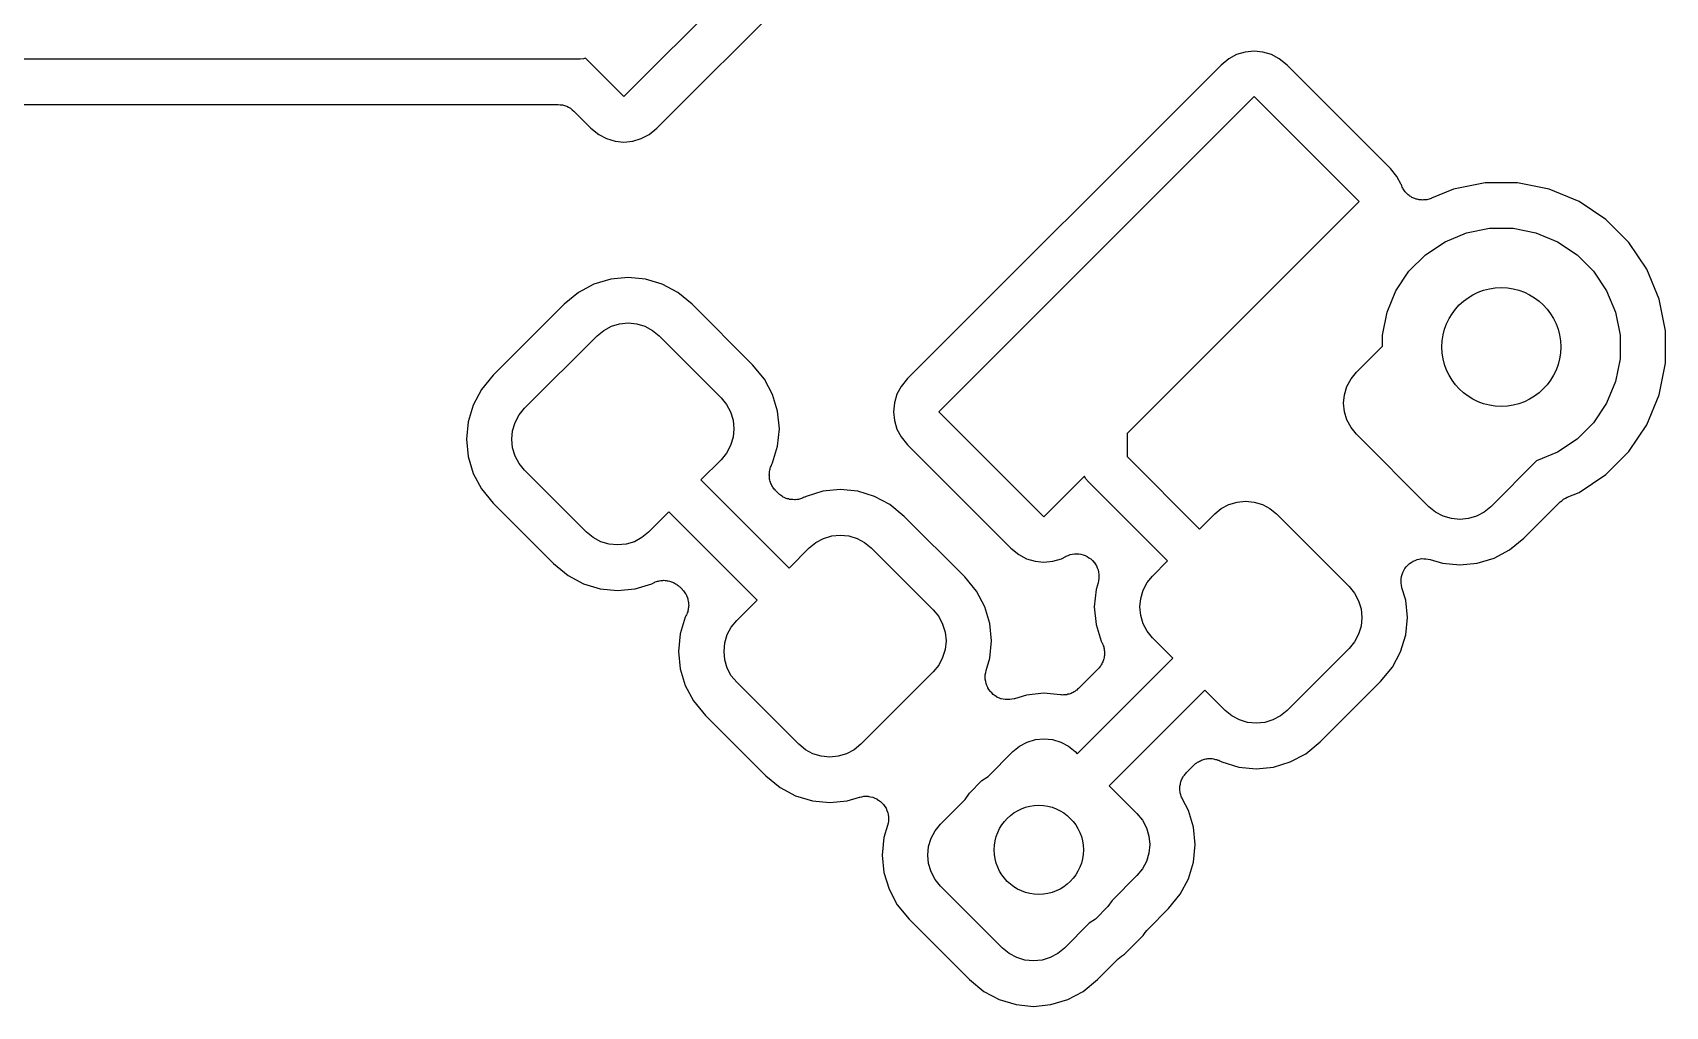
# Model space of a CAD drawing. Extents: x 0.48 to 2.43, y -7.79 to -4.85.
# Drawn here: x 1.955 to 2.1713, y -5.424 to -5.295 of the extents above; entities that cross this region are included whole.
import ezdxf

# ---------------------------------------------------------------- set-up
doc = ezdxf.new("R2010")
doc.units = 0
doc.header["$MEASUREMENT"] = 0
doc.layers.add('BLACK', color=7, linetype='CONTINUOUS')

msp = doc.modelspace()

# ---------------------------------------------------------------- linework, layer by layer
at = {"layer": 'BLACK', "linetype": 'CONTINUOUS'}
for p, q in [((2.05746, -5.27929), (2.03332, -5.30343)), ((2.0377, -5.3076), (2.06014, -5.28516)), ((2.02722, -5.29846), (1.7609, -5.29846)), ((2.02737, -5.29848), (2.02722, -5.29846)), ((2.02752, -5.29846), (2.02737, -5.29848)), ((2.02796, -5.29842), (2.02752, -5.29846)), ((2.02752, -5.29846), (2.02752, -5.29846)), ((2.02823, -5.29834), (2.02796, -5.29842)), ((2.03332, -5.30343), (2.02823, -5.29834)), ((2.11246, -5.29926), (2.07091, -5.34081)), ((2.11349, -5.29842), (2.11246, -5.29926)), ((2.11453, -5.29786), (2.11349, -5.29842)), ((2.11566, -5.29752), (2.11453, -5.29786)), ((2.11684, -5.2974), (2.11566, -5.29752)), ((2.11802, -5.29752), (2.11684, -5.2974)), ((2.11915, -5.29786), (2.11802, -5.29752)), ((2.12019, -5.29842), (2.11915, -5.29786)), ((2.12122, -5.29926), (2.12019, -5.29842)), ((2.13493, -5.31297), (2.12122, -5.29926)), ((2.07508, -5.34519), (2.11684, -5.30343)), ((2.11684, -5.30343), (2.13076, -5.31735)), ((1.76462, -5.30446), (2.02457, -5.30446)), ((2.02457, -5.30446), (2.02458, -5.30447)), ((2.02458, -5.30447), (2.02458, -5.30446)), ((2.02458, -5.30446), (2.02458, -5.30447)), ((2.02458, -5.30447), (2.02461, -5.30447)), ((2.02461, -5.30447), (2.02489, -5.3045)), ((2.02489, -5.3045), (2.02516, -5.30452)), ((2.02516, -5.30452), (2.02518, -5.30453)), ((2.02518, -5.30453), (2.02519, -5.30453)), ((2.02519, -5.30453), (2.02546, -5.30461)), ((2.02546, -5.30461), (2.02572, -5.3047)), ((2.02572, -5.3047), (2.02574, -5.3047)), ((2.02574, -5.3047), (2.02575, -5.30471)), ((2.02575, -5.30471), (2.02599, -5.30484)), ((2.02599, -5.30484), (2.02624, -5.30497)), ((2.02624, -5.30497), (2.02625, -5.30498)), ((2.02625, -5.30498), (2.02627, -5.30499)), ((2.02627, -5.30499), (2.02648, -5.30517)), ((2.02648, -5.30517), (2.02669, -5.30534)), ((2.02669, -5.30534), (2.02895, -5.3076)), ((2.02895, -5.3076), (2.02998, -5.30844)), ((2.03667, -5.30844), (2.0377, -5.3076)), ((2.02998, -5.30844), (2.03102, -5.309)), ((2.03102, -5.309), (2.03215, -5.30934)), ((2.03215, -5.30934), (2.03332, -5.30946)), ((2.03332, -5.30946), (2.0345, -5.30934)), ((2.0345, -5.30934), (2.03563, -5.309)), ((2.03563, -5.309), (2.03667, -5.30844)), ((2.13577, -5.314), (2.13493, -5.31297)), ((2.13635, -5.31507), (2.13577, -5.314)), ((2.13637, -5.31514), (2.13635, -5.31507)), ((2.13641, -5.31527), (2.13637, -5.31514)), ((2.13649, -5.31541), (2.13641, -5.31527)), ((2.13655, -5.31555), (2.13649, -5.31541)), ((2.13662, -5.31567), (2.13655, -5.31555)), ((2.13669, -5.31579), (2.13662, -5.31567)), ((2.13678, -5.31591), (2.13669, -5.31579)), ((2.13687, -5.31604), (2.13678, -5.31591)), ((2.13697, -5.31614), (2.13687, -5.31604)), ((2.13705, -5.31624), (2.13697, -5.31614)), ((2.13717, -5.31634), (2.13705, -5.31624)), ((2.13728, -5.31645), (2.13717, -5.31634)), ((2.1374, -5.31653), (2.13728, -5.31645)), ((2.1375, -5.31662), (2.1374, -5.31653)), ((2.13764, -5.31669), (2.1375, -5.31662)), ((2.14326, -5.3157), (2.14034, -5.31691)), ((2.14746, -5.31487), (2.14326, -5.3157)), ((2.15175, -5.31487), (2.14746, -5.31487)), ((2.15595, -5.3157), (2.15175, -5.31487)), ((2.15991, -5.31734), (2.15595, -5.3157)), ((2.13076, -5.31735), (2.10001, -5.3481)), ((2.13777, -5.31678), (2.13764, -5.31669)), ((2.1379, -5.31683), (2.13777, -5.31678)), ((2.13802, -5.3169), (2.1379, -5.31683)), ((2.13816, -5.31695), (2.13802, -5.3169)), ((2.13831, -5.31701), (2.13816, -5.31695)), ((2.13844, -5.31703), (2.13831, -5.31701)), ((2.13857, -5.31708), (2.13844, -5.31703)), ((2.13873, -5.31709), (2.13857, -5.31708)), ((2.13888, -5.31712), (2.13873, -5.31709)), ((2.13902, -5.31713), (2.13888, -5.31712)), ((2.13916, -5.31714), (2.13902, -5.31713)), ((2.13931, -5.31713), (2.13916, -5.31714)), ((2.13947, -5.31713), (2.13931, -5.31713)), ((2.1396, -5.3171), (2.13947, -5.31713)), ((2.13974, -5.31709), (2.1396, -5.3171)), ((2.13989, -5.31705), (2.13974, -5.31709)), ((2.14004, -5.31702), (2.13989, -5.31705)), ((2.14017, -5.31697), (2.14004, -5.31702)), ((2.1403, -5.31693), (2.14017, -5.31697)), ((2.14034, -5.31691), (2.1403, -5.31693)), ((2.16347, -5.31972), (2.15991, -5.31734)), ((2.14501, -5.32147), (2.14806, -5.32087)), ((2.14806, -5.32087), (2.15116, -5.32087)), ((2.15116, -5.32087), (2.1542, -5.32147)), ((2.1665, -5.32275), (2.16347, -5.31972)), ((2.13957, -5.32438), (2.14215, -5.32266)), ((2.14215, -5.32266), (2.14501, -5.32147)), ((2.1542, -5.32147), (2.15707, -5.32266)), ((2.15707, -5.32266), (2.15965, -5.32438)), ((2.16888, -5.32631), (2.1665, -5.32275)), ((2.13737, -5.32658), (2.13957, -5.32438)), ((2.15965, -5.32438), (2.16184, -5.32658)), ((2.03388, -5.3274), (2.03157, -5.32763)), ((2.03619, -5.32763), (2.03388, -5.3274)), ((2.13565, -5.32915), (2.13737, -5.32658)), ((2.16184, -5.32658), (2.16356, -5.32915)), ((2.17052, -5.33027), (2.16888, -5.32631)), ((2.02731, -5.3294), (2.0254, -5.33096)), ((2.02935, -5.3283), (2.02731, -5.3294)), ((2.03157, -5.32763), (2.02935, -5.3283)), ((2.03841, -5.3283), (2.03619, -5.32763)), ((2.04046, -5.3294), (2.03841, -5.3283)), ((2.04237, -5.33096), (2.04046, -5.3294)), ((2.13446, -5.33202), (2.13565, -5.32915)), ((2.16356, -5.32915), (2.16475, -5.33202)), ((2.0254, -5.33096), (2.016, -5.34036)), ((2.05037, -5.33897), (2.04237, -5.33096)), ((2.17135, -5.33447), (2.17052, -5.33027)), ((2.03066, -5.33441), (2.03166, -5.33387)), ((2.03166, -5.33387), (2.03275, -5.33354)), ((2.03275, -5.33354), (2.03388, -5.33343)), ((2.03388, -5.33343), (2.03502, -5.33354)), ((2.03502, -5.33354), (2.03611, -5.33387)), ((2.03611, -5.33387), (2.03711, -5.33441)), ((2.13386, -5.33506), (2.13446, -5.33202)), ((2.16475, -5.33202), (2.16535, -5.33506)), ((2.02017, -5.34474), (2.02978, -5.33513)), ((2.02978, -5.33513), (2.03066, -5.33441)), ((2.03711, -5.33441), (2.03799, -5.33513)), ((2.03799, -5.33513), (2.0462, -5.34335)), ((2.13386, -5.33651), (2.13386, -5.33506)), ((2.16535, -5.33506), (2.16535, -5.33817)), ((2.17135, -5.33876), (2.17135, -5.33447)), ((2.13041, -5.33996), (2.13386, -5.33651)), ((2.16535, -5.33817), (2.16475, -5.34121)), ((2.016, -5.34036), (2.01444, -5.34227)), ((2.05194, -5.34088), (2.05037, -5.33897)), ((2.12969, -5.34084), (2.13041, -5.33996)), ((2.17052, -5.34296), (2.17135, -5.33876)), ((2.01444, -5.34227), (2.01334, -5.34431)), ((2.05303, -5.34292), (2.05194, -5.34088)), ((2.07007, -5.34184), (2.06951, -5.34288)), ((2.07091, -5.34081), (2.07007, -5.34184)), ((2.12882, -5.34294), (2.12915, -5.34185)), ((2.12915, -5.34185), (2.12969, -5.34084)), ((2.16475, -5.34121), (2.16356, -5.34407)), ((2.01334, -5.34431), (2.01267, -5.34653)), ((2.01945, -5.34562), (2.02017, -5.34474)), ((2.0462, -5.34335), (2.04692, -5.34423)), ((2.04692, -5.34423), (2.04746, -5.34523)), ((2.0537, -5.34514), (2.05303, -5.34292)), ((2.06917, -5.34401), (2.06905, -5.34519)), ((2.06951, -5.34288), (2.06917, -5.34401)), ((2.12871, -5.34407), (2.12882, -5.34294)), ((2.12882, -5.3452), (2.12871, -5.34407)), ((2.16356, -5.34407), (2.16184, -5.34665)), ((2.16888, -5.34692), (2.17052, -5.34296)), ((2.01267, -5.34653), (2.01244, -5.34884)), ((2.01858, -5.34771), (2.01891, -5.34662)), ((2.01891, -5.34662), (2.01945, -5.34562)), ((2.04746, -5.34523), (2.04779, -5.34632)), ((2.04779, -5.34632), (2.0479, -5.34745)), ((2.05393, -5.34745), (2.0537, -5.34514)), ((2.06905, -5.34519), (2.06917, -5.34636)), ((2.06917, -5.34636), (2.06951, -5.34749)), ((2.089, -5.35911), (2.07508, -5.34519)), ((2.12915, -5.34629), (2.12882, -5.3452)), ((2.12969, -5.3473), (2.12915, -5.34629)), ((2.16184, -5.34665), (2.15965, -5.34885)), ((2.1665, -5.35048), (2.16888, -5.34692)), ((2.01244, -5.34884), (2.01267, -5.35115)), ((2.01847, -5.34884), (2.01858, -5.34771)), ((2.01858, -5.34998), (2.01847, -5.34884)), ((2.04779, -5.34858), (2.04746, -5.34967)), ((2.0479, -5.34745), (2.04779, -5.34858)), ((2.0537, -5.34976), (2.05393, -5.34745)), ((2.06951, -5.34749), (2.07007, -5.34854)), ((2.07007, -5.34854), (2.07091, -5.34957)), ((2.10001, -5.3481), (2.10001, -5.35112)), ((2.13041, -5.34818), (2.12969, -5.3473)), ((2.14001, -5.35778), (2.13041, -5.34818)), ((2.15965, -5.34885), (2.15707, -5.35057)), ((2.01267, -5.35115), (2.01334, -5.35337)), ((2.01891, -5.35107), (2.01858, -5.34998)), ((2.01945, -5.35207), (2.01891, -5.35107)), ((2.04692, -5.35068), (2.0462, -5.35156)), ((2.04746, -5.34967), (2.04692, -5.35068)), ((2.05303, -5.35198), (2.0537, -5.34976)), ((2.07091, -5.34957), (2.08462, -5.36328)), ((2.10001, -5.35112), (2.10963, -5.36074)), ((2.15707, -5.35057), (2.15428, -5.35172)), ((2.16347, -5.35351), (2.1665, -5.35048)), ((2.01334, -5.35337), (2.01444, -5.35542)), ((2.02017, -5.35295), (2.01945, -5.35207)), ((2.02838, -5.36116), (2.02017, -5.35295)), ((2.0462, -5.35156), (2.04352, -5.35424)), ((2.05258, -5.35354), (2.0526, -5.35341)), ((2.0526, -5.35327), (2.05263, -5.35312)), ((2.0526, -5.35341), (2.0526, -5.35327)), ((2.05263, -5.35312), (2.05265, -5.35296)), ((2.05265, -5.35296), (2.05269, -5.35283)), ((2.05269, -5.35283), (2.05271, -5.3527)), ((2.05271, -5.3527), (2.05277, -5.35255)), ((2.05277, -5.35255), (2.05282, -5.3524)), ((2.05282, -5.3524), (2.05288, -5.35228)), ((2.05288, -5.35228), (2.05294, -5.35216)), ((2.05294, -5.35216), (2.05303, -5.35198)), ((2.15428, -5.35172), (2.14823, -5.35778)), ((2.01444, -5.35542), (2.016, -5.35733)), ((2.04352, -5.35424), (2.05521, -5.36593)), ((2.0526, -5.3537), (2.05258, -5.35354)), ((2.0526, -5.35386), (2.0526, -5.3537)), ((2.05262, -5.35399), (2.0526, -5.35386)), ((2.05263, -5.35412), (2.05262, -5.35399)), ((2.05268, -5.35428), (2.05263, -5.35412)), ((2.05271, -5.35443), (2.05268, -5.35428)), ((2.05276, -5.35456), (2.05271, -5.35443)), ((2.0528, -5.35469), (2.05276, -5.35456)), ((2.05287, -5.35483), (2.0528, -5.35469)), ((2.05293, -5.35497), (2.05287, -5.35483)), ((2.053, -5.35509), (2.05293, -5.35497)), ((2.05307, -5.35521), (2.053, -5.35509)), ((2.05316, -5.35533), (2.05307, -5.35521)), ((2.05325, -5.35546), (2.05316, -5.35533)), ((2.05335, -5.35556), (2.05325, -5.35546)), ((2.05343, -5.35566), (2.05335, -5.35556)), ((2.062, -5.35552), (2.05969, -5.35574)), ((2.06431, -5.35574), (2.062, -5.35552)), ((2.09435, -5.35375), (2.089, -5.35911)), ((2.09451, -5.35404), (2.09435, -5.35375)), ((2.09488, -5.35449), (2.09451, -5.35404)), ((2.095, -5.35459), (2.09488, -5.35449)), ((2.10539, -5.36498), (2.095, -5.35459)), ((2.15991, -5.35589), (2.16347, -5.35351)), ((2.016, -5.35733), (2.02401, -5.36533)), ((2.05346, -5.35569), (2.05343, -5.35566)), ((2.05376, -5.35599), (2.05346, -5.35569)), ((2.05386, -5.35607), (2.05376, -5.35599)), ((2.05395, -5.35617), (2.05386, -5.35607)), ((2.05408, -5.35626), (2.05395, -5.35617)), ((2.05421, -5.35636), (2.05408, -5.35626)), ((2.05433, -5.35642), (2.05421, -5.35636)), ((2.05444, -5.3565), (2.05433, -5.35642)), ((2.05458, -5.35656), (2.05444, -5.3565)), ((2.05472, -5.35664), (2.05458, -5.35656)), ((2.05485, -5.35668), (2.05472, -5.35664)), ((2.05498, -5.35673), (2.05485, -5.35668)), ((2.05513, -5.35676), (2.05498, -5.35673)), ((2.05528, -5.35681), (2.05513, -5.35676)), ((2.05542, -5.35682), (2.05528, -5.35681)), ((2.05555, -5.35685), (2.05542, -5.35682)), ((2.05571, -5.35685), (2.05555, -5.35685)), ((2.05587, -5.35687), (2.05571, -5.35685)), ((2.056, -5.35685), (2.05587, -5.35687)), ((2.05613, -5.35686), (2.056, -5.35685)), ((2.05629, -5.35683), (2.05613, -5.35686)), ((2.05645, -5.35681), (2.05629, -5.35683)), ((2.05658, -5.35677), (2.05645, -5.35681)), ((2.05671, -5.35675), (2.05658, -5.35677)), ((2.05686, -5.35669), (2.05671, -5.35675)), ((2.05701, -5.35664), (2.05686, -5.35669)), ((2.05713, -5.35658), (2.05701, -5.35664)), ((2.05725, -5.35653), (2.05713, -5.35658)), ((2.05729, -5.35651), (2.05725, -5.35653)), ((2.05747, -5.35642), (2.05729, -5.35651)), ((2.05969, -5.35574), (2.05747, -5.35642)), ((2.06653, -5.35642), (2.06431, -5.35574)), ((2.06857, -5.35751), (2.06653, -5.35642)), ((2.07048, -5.35908), (2.06857, -5.35751)), ((2.1125, -5.35803), (2.1135, -5.3575)), ((2.1135, -5.3575), (2.11459, -5.35717)), ((2.11459, -5.35717), (2.11572, -5.35705)), ((2.11572, -5.35705), (2.11686, -5.35717)), ((2.11686, -5.35717), (2.11795, -5.3575)), ((2.11795, -5.3575), (2.11895, -5.35803)), ((2.1526, -5.36195), (2.15737, -5.35719)), ((2.15737, -5.35719), (2.1574, -5.35716)), ((2.1574, -5.35716), (2.15761, -5.35699)), ((2.15761, -5.35699), (2.15782, -5.35681)), ((2.15782, -5.35681), (2.15784, -5.3568)), ((2.15784, -5.3568), (2.15785, -5.35679)), ((2.15785, -5.35679), (2.1581, -5.35667)), ((2.1581, -5.35667), (2.15834, -5.35654)), ((2.15834, -5.35654), (2.15991, -5.35589)), ((2.03928, -5.35848), (2.0366, -5.36116)), ((2.05097, -5.37017), (2.03928, -5.35848)), ((2.07849, -5.36708), (2.07048, -5.35908)), ((2.10963, -5.36074), (2.11162, -5.35875)), ((2.11162, -5.35875), (2.1125, -5.35803)), ((2.11895, -5.35803), (2.11983, -5.35875)), ((2.11983, -5.35875), (2.12943, -5.36836)), ((2.14089, -5.3585), (2.14001, -5.35778)), ((2.1419, -5.35904), (2.14089, -5.3585)), ((2.14299, -5.35937), (2.1419, -5.35904)), ((2.14412, -5.35948), (2.14299, -5.35937)), ((2.14525, -5.35937), (2.14412, -5.35948)), ((2.14634, -5.35904), (2.14525, -5.35937)), ((2.14735, -5.3585), (2.14634, -5.35904)), ((2.14823, -5.35778), (2.14735, -5.3585)), ((2.02926, -5.36188), (2.02838, -5.36116)), ((2.03027, -5.36242), (2.02926, -5.36188)), ((2.03572, -5.36188), (2.03471, -5.36242)), ((2.0366, -5.36116), (2.03572, -5.36188)), ((2.05877, -5.36253), (2.05978, -5.36199)), ((2.05978, -5.36199), (2.06086, -5.36166)), ((2.06086, -5.36166), (2.062, -5.36155)), ((2.062, -5.36155), (2.06313, -5.36166)), ((2.06313, -5.36166), (2.06422, -5.36199)), ((2.06422, -5.36199), (2.06522, -5.36253)), ((2.15069, -5.36352), (2.1526, -5.36195)), ((2.03136, -5.36275), (2.03027, -5.36242)), ((2.03249, -5.36286), (2.03136, -5.36275)), ((2.03362, -5.36275), (2.03249, -5.36286)), ((2.03471, -5.36242), (2.03362, -5.36275)), ((2.05521, -5.36593), (2.05789, -5.36325)), ((2.05789, -5.36325), (2.05877, -5.36253)), ((2.06522, -5.36253), (2.0661, -5.36325)), ((2.0661, -5.36325), (2.07432, -5.37146)), ((2.08462, -5.36328), (2.08565, -5.36412)), ((2.08565, -5.36412), (2.0867, -5.36468)), ((2.09192, -5.36435), (2.09219, -5.36424)), ((2.09219, -5.36424), (2.09245, -5.36414)), ((2.09245, -5.36414), (2.09246, -5.36414)), ((2.09246, -5.36413), (2.09275, -5.36408)), ((2.09246, -5.36414), (2.09246, -5.36413)), ((2.09275, -5.36408), (2.09303, -5.36403)), ((2.09303, -5.36403), (2.09303, -5.36403)), ((2.09303, -5.36403), (2.09304, -5.36403)), ((2.09304, -5.36403), (2.09332, -5.36403)), ((2.09332, -5.36403), (2.09362, -5.36403)), ((2.09362, -5.36403), (2.09362, -5.36403)), ((2.09362, -5.36403), (2.09363, -5.36403)), ((2.09363, -5.36403), (2.0939, -5.36409)), ((2.0939, -5.36409), (2.09419, -5.36415)), ((2.09419, -5.36415), (2.09419, -5.36415)), ((2.09419, -5.36415), (2.0942, -5.36415)), ((2.0942, -5.36415), (2.09445, -5.36426)), ((2.14865, -5.36461), (2.15069, -5.36352)), ((2.02401, -5.36533), (2.02592, -5.3669)), ((2.0867, -5.36468), (2.08783, -5.36502)), ((2.08783, -5.36502), (2.089, -5.36514)), ((2.089, -5.36514), (2.09018, -5.36502)), ((2.09018, -5.36502), (2.09131, -5.36468)), ((2.09131, -5.36468), (2.09188, -5.36437)), ((2.09188, -5.36437), (2.09191, -5.36436)), ((2.09191, -5.36436), (2.09192, -5.36435)), ((2.09191, -5.36436), (2.09191, -5.36436)), ((2.09191, -5.36436), (2.09191, -5.36436)), ((2.09445, -5.36426), (2.09473, -5.36438)), ((2.09473, -5.36438), (2.09473, -5.36438)), ((2.09473, -5.36438), (2.09474, -5.36438)), ((2.09474, -5.36438), (2.09496, -5.36454)), ((2.09496, -5.36454), (2.09521, -5.36471)), ((2.09521, -5.36471), (2.09522, -5.36471)), ((2.09522, -5.36471), (2.09522, -5.36471)), ((2.09522, -5.36471), (2.09542, -5.36491)), ((2.09542, -5.36491), (2.09562, -5.36512)), ((2.09562, -5.36512), (2.09563, -5.36513)), ((2.09563, -5.36513), (2.09563, -5.36513)), ((2.09563, -5.36513), (2.09579, -5.36537)), ((2.09579, -5.36537), (2.09595, -5.36561)), ((2.09595, -5.36561), (2.09595, -5.36562)), ((2.09595, -5.36562), (2.09595, -5.36562)), ((2.09595, -5.36562), (2.09606, -5.36589)), ((2.09606, -5.36589), (2.09617, -5.36615)), ((2.09617, -5.36615), (2.09617, -5.36616)), ((2.09617, -5.36616), (2.09617, -5.36616)), ((2.09617, -5.36616), (2.09623, -5.36644)), ((2.1034, -5.36697), (2.10539, -5.36498)), ((2.13656, -5.3665), (2.13668, -5.36623)), ((2.13668, -5.36622), (2.13684, -5.36599)), ((2.13668, -5.36623), (2.13668, -5.36622)), ((2.13668, -5.36623), (2.13668, -5.36623)), ((2.13684, -5.36599), (2.13701, -5.36575)), ((2.13701, -5.36574), (2.13721, -5.36554)), ((2.13701, -5.36575), (2.13701, -5.36574)), ((2.13701, -5.36574), (2.13701, -5.36574)), ((2.13721, -5.36554), (2.13742, -5.36533)), ((2.13742, -5.36533), (2.13743, -5.36533)), ((2.13743, -5.36533), (2.13767, -5.36517)), ((2.13743, -5.36533), (2.13743, -5.36533)), ((2.13767, -5.36517), (2.13791, -5.36501)), ((2.13791, -5.36501), (2.13792, -5.36501)), ((2.13792, -5.365), (2.13818, -5.3649)), ((2.13792, -5.36501), (2.13792, -5.365)), ((2.13818, -5.3649), (2.13845, -5.36479)), ((2.13845, -5.36479), (2.13846, -5.36479)), ((2.13846, -5.36478), (2.13874, -5.36473)), ((2.13846, -5.36479), (2.13846, -5.36478)), ((2.13874, -5.36473), (2.13903, -5.36467)), ((2.13903, -5.36467), (2.13903, -5.36467)), ((2.13903, -5.36467), (2.13904, -5.36467)), ((2.13904, -5.36467), (2.13933, -5.36468)), ((2.13933, -5.36468), (2.13961, -5.36468)), ((2.13961, -5.36468), (2.13962, -5.36468)), ((2.13962, -5.36468), (2.13962, -5.36468)), ((2.13962, -5.36468), (2.1399, -5.36473)), ((2.1399, -5.36473), (2.14019, -5.36479)), ((2.14019, -5.36479), (2.14181, -5.36528)), ((2.14181, -5.36528), (2.14412, -5.36551)), ((2.14412, -5.36551), (2.14643, -5.36528)), ((2.14643, -5.36528), (2.14865, -5.36461)), ((2.02592, -5.3669), (2.02796, -5.36799)), ((2.02796, -5.36799), (2.03018, -5.36866)), ((2.0348, -5.36866), (2.03702, -5.36799)), ((2.03702, -5.36799), (2.0372, -5.3679)), ((2.0372, -5.3679), (2.03723, -5.36788)), ((2.03723, -5.36788), (2.03736, -5.36783)), ((2.03736, -5.36783), (2.03748, -5.36776)), ((2.03748, -5.36776), (2.03763, -5.36772)), ((2.03763, -5.36772), (2.03778, -5.36766)), ((2.03778, -5.36766), (2.03791, -5.36764)), ((2.03791, -5.36764), (2.03804, -5.3676)), ((2.03804, -5.3676), (2.0382, -5.36758)), ((2.0382, -5.36758), (2.03835, -5.36755)), ((2.03835, -5.36755), (2.03849, -5.36756)), ((2.03849, -5.36756), (2.03862, -5.36754)), ((2.03862, -5.36754), (2.03878, -5.36756)), ((2.03878, -5.36756), (2.03894, -5.36756)), ((2.03894, -5.36756), (2.03907, -5.36759)), ((2.03907, -5.36759), (2.0392, -5.3676)), ((2.0392, -5.3676), (2.03936, -5.36765)), ((2.03936, -5.36765), (2.03951, -5.36768)), ((2.03951, -5.36768), (2.03964, -5.36773)), ((2.03964, -5.36773), (2.03976, -5.36777)), ((2.03976, -5.36777), (2.0399, -5.36785)), ((2.0399, -5.36785), (2.04005, -5.36791)), ((2.04005, -5.36791), (2.04016, -5.36799)), ((2.04016, -5.36799), (2.04028, -5.36805)), ((2.04028, -5.36805), (2.0404, -5.36815)), ((2.0404, -5.36815), (2.04053, -5.36824)), ((2.04053, -5.36824), (2.04063, -5.36834)), ((2.04063, -5.36834), (2.04073, -5.36842)), ((2.04073, -5.36842), (2.04103, -5.36872)), ((2.08005, -5.36899), (2.07849, -5.36708)), ((2.09617, -5.36789), (2.0959, -5.36876)), ((2.09623, -5.36759), (2.09617, -5.36789)), ((2.09623, -5.36644), (2.09628, -5.36673)), ((2.09628, -5.36732), (2.09623, -5.36759)), ((2.09628, -5.36673), (2.09628, -5.36673)), ((2.09628, -5.36673), (2.09628, -5.36674)), ((2.09628, -5.36674), (2.09628, -5.36702)), ((2.09628, -5.36702), (2.09628, -5.36731)), ((2.09628, -5.36731), (2.09628, -5.36732)), ((2.09628, -5.36732), (2.09628, -5.36732)), ((2.10215, -5.36885), (2.10268, -5.36785)), ((2.10268, -5.36785), (2.1034, -5.36697)), ((2.12943, -5.36836), (2.13016, -5.36924)), ((2.13633, -5.36733), (2.13639, -5.36705)), ((2.13633, -5.36734), (2.13633, -5.36733)), ((2.13633, -5.36763), (2.13633, -5.36734)), ((2.13633, -5.36734), (2.13633, -5.36734)), ((2.13633, -5.36792), (2.13633, -5.36763)), ((2.13633, -5.36793), (2.13633, -5.36792)), ((2.13633, -5.36792), (2.13633, -5.36792)), ((2.13638, -5.3682), (2.13633, -5.36793)), ((2.13643, -5.36849), (2.13638, -5.3682)), ((2.13639, -5.36705), (2.13645, -5.36677)), ((2.13644, -5.3685), (2.13643, -5.36849)), ((2.13644, -5.36853), (2.13644, -5.3685)), ((2.13644, -5.3685), (2.13644, -5.3685)), ((2.13644, -5.3685), (2.13644, -5.3685)), ((2.13694, -5.37016), (2.13644, -5.36853)), ((2.13645, -5.36676), (2.13656, -5.3665)), ((2.13645, -5.36677), (2.13645, -5.36676)), ((2.13645, -5.36676), (2.13645, -5.36676)), ((2.03018, -5.36866), (2.03249, -5.36889)), ((2.03249, -5.36889), (2.0348, -5.36866)), ((2.04103, -5.36872), (2.04106, -5.36875)), ((2.04106, -5.36875), (2.04114, -5.36885)), ((2.04114, -5.36885), (2.04124, -5.36895)), ((2.04124, -5.36895), (2.04132, -5.36908)), ((2.04132, -5.36908), (2.04142, -5.3692)), ((2.04142, -5.3692), (2.04148, -5.36932)), ((2.04148, -5.36932), (2.04156, -5.36943)), ((2.04156, -5.36943), (2.04162, -5.36958)), ((2.04162, -5.36958), (2.04169, -5.36972)), ((2.04169, -5.36972), (2.04173, -5.36985)), ((2.04173, -5.36985), (2.04178, -5.36998)), ((2.04178, -5.36998), (2.04181, -5.37013)), ((2.04181, -5.37013), (2.04186, -5.37029)), ((2.04186, -5.37029), (2.04187, -5.37042)), ((2.04187, -5.37042), (2.04189, -5.37055)), ((2.04189, -5.37055), (2.04189, -5.37071)), ((2.04189, -5.37071), (2.04191, -5.37087)), ((2.04829, -5.37285), (2.05097, -5.37017)), ((2.08114, -5.37104), (2.08005, -5.36899)), ((2.0959, -5.36876), (2.09567, -5.37107)), ((2.1017, -5.37107), (2.10182, -5.36994)), ((2.10182, -5.36994), (2.10215, -5.36885)), ((2.13016, -5.36924), (2.13069, -5.37024)), ((2.13069, -5.37024), (2.13102, -5.37133)), ((2.13716, -5.37247), (2.13694, -5.37016)), ((2.04146, -5.37243), (2.04078, -5.37465)), ((2.04155, -5.37225), (2.04146, -5.37243)), ((2.0416, -5.37213), (2.04155, -5.37225)), ((2.04167, -5.37201), (2.0416, -5.37213)), ((2.04172, -5.37186), (2.04167, -5.37201)), ((2.04178, -5.37171), (2.04172, -5.37186)), ((2.0418, -5.37158), (2.04178, -5.37171)), ((2.04184, -5.37145), (2.0418, -5.37158)), ((2.04186, -5.37129), (2.04184, -5.37145)), ((2.04189, -5.37114), (2.04186, -5.37129)), ((2.04191, -5.37087), (2.04189, -5.371)), ((2.04189, -5.371), (2.04189, -5.37114)), ((2.04756, -5.37373), (2.04829, -5.37285)), ((2.07432, -5.37146), (2.07504, -5.37234)), ((2.07504, -5.37234), (2.07557, -5.37334)), ((2.08182, -5.37326), (2.08114, -5.37104)), ((2.09567, -5.37107), (2.0959, -5.37338)), ((2.10182, -5.37221), (2.1017, -5.37107)), ((2.10215, -5.3733), (2.10182, -5.37221)), ((2.13102, -5.37133), (2.13113, -5.37247)), ((2.13113, -5.37247), (2.13102, -5.3736)), ((2.13694, -5.37477), (2.13716, -5.37247)), ((2.04078, -5.37465), (2.04056, -5.37696)), ((2.0467, -5.37582), (2.04703, -5.37474)), ((2.04703, -5.37474), (2.04756, -5.37373)), ((2.07557, -5.37334), (2.07591, -5.37443)), ((2.07591, -5.37443), (2.07602, -5.37557)), ((2.08205, -5.37557), (2.08182, -5.37326)), ((2.0959, -5.37338), (2.09658, -5.3756)), ((2.10268, -5.3743), (2.10215, -5.3733)), ((2.1034, -5.37518), (2.10268, -5.3743)), ((2.13069, -5.37469), (2.13016, -5.37569)), ((2.13102, -5.3736), (2.13069, -5.37469)), ((2.13626, -5.377), (2.13694, -5.37477)), ((2.04056, -5.37696), (2.04078, -5.37927)), ((2.04659, -5.37696), (2.0467, -5.37582)), ((2.0467, -5.37809), (2.04659, -5.37696)), ((2.07591, -5.3767), (2.07557, -5.37779)), ((2.07602, -5.37557), (2.07591, -5.3767)), ((2.08182, -5.37788), (2.08205, -5.37557)), ((2.09658, -5.3756), (2.09667, -5.37578)), ((2.09667, -5.37578), (2.09669, -5.37582)), ((2.09669, -5.37582), (2.09674, -5.37594)), ((2.09674, -5.37594), (2.0968, -5.37606)), ((2.0968, -5.37606), (2.09685, -5.37621)), ((2.09685, -5.37621), (2.09691, -5.37636)), ((2.09691, -5.37636), (2.09693, -5.37649)), ((2.09693, -5.37649), (2.09697, -5.37662)), ((2.09697, -5.37662), (2.09698, -5.37678)), ((2.09698, -5.37678), (2.09701, -5.37694)), ((2.09701, -5.37694), (2.09701, -5.37707)), ((2.09701, -5.37707), (2.09702, -5.3772)), ((2.09702, -5.3772), (2.09701, -5.37736)), ((2.10609, -5.37786), (2.1034, -5.37518)), ((2.12943, -5.37657), (2.12122, -5.38478)), ((2.13016, -5.37569), (2.12943, -5.37657)), ((2.13517, -5.37904), (2.13626, -5.377)), ((2.04078, -5.37927), (2.04146, -5.38149)), ((2.04703, -5.37918), (2.0467, -5.37809)), ((2.04756, -5.38018), (2.04703, -5.37918)), ((2.07504, -5.37879), (2.07432, -5.37967)), ((2.07557, -5.37779), (2.07504, -5.37879)), ((2.08133, -5.3795), (2.08182, -5.37788)), ((2.0934, -5.39055), (2.10609, -5.37786)), ((2.09615, -5.37932), (2.09359, -5.38187)), ((2.09623, -5.37921), (2.09615, -5.37932)), ((2.09633, -5.37912), (2.09623, -5.37921)), ((2.09642, -5.37899), (2.09633, -5.37912)), ((2.09652, -5.37886), (2.09642, -5.37899)), ((2.09658, -5.37874), (2.09652, -5.37886)), ((2.09666, -5.37863), (2.09658, -5.37874)), ((2.09672, -5.37849), (2.09666, -5.37863)), ((2.09679, -5.37835), (2.09672, -5.37849)), ((2.09683, -5.37822), (2.09679, -5.37835)), ((2.09689, -5.37809), (2.09683, -5.37822)), ((2.09692, -5.37794), (2.09689, -5.37809)), ((2.09697, -5.37779), (2.09692, -5.37794)), ((2.09698, -5.37765), (2.09697, -5.37779)), ((2.09701, -5.37752), (2.09698, -5.37765)), ((2.09701, -5.37736), (2.09701, -5.37752)), ((2.1336, -5.38095), (2.13517, -5.37904)), ((2.04146, -5.38149), (2.04255, -5.38353)), ((2.04829, -5.38106), (2.04756, -5.38018)), ((2.0565, -5.38928), (2.04829, -5.38106)), ((2.07432, -5.37967), (2.06471, -5.38928)), ((2.08121, -5.38006), (2.08127, -5.37977)), ((2.08121, -5.38007), (2.08121, -5.38006)), ((2.08121, -5.38036), (2.08121, -5.38007)), ((2.08121, -5.38007), (2.08121, -5.38007)), ((2.08121, -5.38065), (2.08121, -5.38036)), ((2.08121, -5.38066), (2.08121, -5.38065)), ((2.08121, -5.38065), (2.08121, -5.38065)), ((2.08127, -5.38094), (2.08121, -5.38066)), ((2.08127, -5.37977), (2.08133, -5.3795)), ((2.08132, -5.38122), (2.08127, -5.38094)), ((2.08132, -5.38123), (2.08132, -5.38122)), ((2.08143, -5.3815), (2.08132, -5.38123)), ((2.08132, -5.38123), (2.08132, -5.38123)), ((2.08154, -5.38176), (2.08143, -5.3815)), ((2.1256, -5.38895), (2.1336, -5.38095)), ((2.04255, -5.38353), (2.04412, -5.38544)), ((2.08154, -5.38177), (2.08154, -5.38176)), ((2.08155, -5.38178), (2.08154, -5.38177)), ((2.08171, -5.38202), (2.08155, -5.38178)), ((2.08186, -5.38225), (2.08171, -5.38202)), ((2.08187, -5.38226), (2.08186, -5.38225)), ((2.08207, -5.38247), (2.08187, -5.38226)), ((2.08187, -5.38226), (2.08187, -5.38226)), ((2.08227, -5.38267), (2.08207, -5.38247)), ((2.08228, -5.38267), (2.08227, -5.38267)), ((2.08228, -5.38268), (2.08228, -5.38267)), ((2.08252, -5.38284), (2.08228, -5.38268)), ((2.08275, -5.383), (2.08252, -5.38284)), ((2.08276, -5.383), (2.08275, -5.383)), ((2.08277, -5.38301), (2.08276, -5.383)), ((2.08303, -5.38312), (2.08277, -5.38301)), ((2.08329, -5.38323), (2.08303, -5.38312)), ((2.0833, -5.38323), (2.08329, -5.38323)), ((2.08331, -5.38324), (2.0833, -5.38323)), ((2.08359, -5.38329), (2.08331, -5.38324)), ((2.08387, -5.38335), (2.08359, -5.38329)), ((2.08388, -5.38335), (2.08387, -5.38335)), ((2.08387, -5.38335), (2.08387, -5.38335)), ((2.08416, -5.38336), (2.08388, -5.38335)), ((2.08445, -5.38336), (2.08416, -5.38336)), ((2.08446, -5.38336), (2.08445, -5.38336)), ((2.08474, -5.38331), (2.08446, -5.38336)), ((2.08446, -5.38336), (2.08446, -5.38336)), ((2.08503, -5.38325), (2.08474, -5.38331)), ((2.08504, -5.38325), (2.08503, -5.38325)), ((2.08507, -5.38324), (2.08504, -5.38325)), ((2.08504, -5.38325), (2.08504, -5.38325)), ((2.08504, -5.38325), (2.08504, -5.38325)), ((2.08669, -5.38275), (2.08507, -5.38324)), ((2.089, -5.38252), (2.08669, -5.38275)), ((2.09117, -5.38274), (2.089, -5.38252)), ((2.09131, -5.38274), (2.09117, -5.38274)), ((2.09144, -5.38275), (2.09131, -5.38274)), ((2.0916, -5.38274), (2.09144, -5.38275)), ((2.09176, -5.38274), (2.0916, -5.38274)), ((2.09189, -5.38271), (2.09176, -5.38274)), ((2.09202, -5.3827), (2.09189, -5.38271)), ((2.09218, -5.38265), (2.09202, -5.3827)), ((2.09233, -5.38262), (2.09218, -5.38265)), ((2.09246, -5.38257), (2.09233, -5.38262)), ((2.09258, -5.38254), (2.09246, -5.38257)), ((2.09273, -5.38246), (2.09258, -5.38254)), ((2.09288, -5.3824), (2.09273, -5.38246)), ((2.09299, -5.38233), (2.09288, -5.3824)), ((2.0931, -5.38227), (2.09299, -5.38233)), ((2.09323, -5.38216), (2.0931, -5.38227)), ((2.09336, -5.38208), (2.09323, -5.38216)), ((2.09346, -5.38198), (2.09336, -5.38208)), ((2.09356, -5.3819), (2.09346, -5.38198)), ((2.09359, -5.38187), (2.09356, -5.3819)), ((2.11033, -5.3821), (2.09764, -5.39479)), ((2.11301, -5.38478), (2.11033, -5.3821)), ((2.04412, -5.38544), (2.05212, -5.39345)), ((2.11389, -5.38551), (2.11301, -5.38478)), ((2.11489, -5.38604), (2.11389, -5.38551)), ((2.12034, -5.38551), (2.11934, -5.38604)), ((2.12122, -5.38478), (2.12034, -5.38551)), ((2.11598, -5.38637), (2.11489, -5.38604)), ((2.11712, -5.38649), (2.11598, -5.38637)), ((2.11825, -5.38637), (2.11712, -5.38649)), ((2.11934, -5.38604), (2.11825, -5.38637)), ((2.05738, -5.39), (2.0565, -5.38928)), ((2.05838, -5.39054), (2.05738, -5.39)), ((2.06383, -5.39), (2.06283, -5.39054)), ((2.06471, -5.38928), (2.06383, -5.39)), ((2.08489, -5.39025), (2.08577, -5.38953)), ((2.08577, -5.38953), (2.08678, -5.38899)), ((2.08678, -5.38899), (2.08787, -5.38866)), ((2.08787, -5.38866), (2.089, -5.38855)), ((2.089, -5.38855), (2.09013, -5.38866)), ((2.09013, -5.38866), (2.09122, -5.38899)), ((2.09122, -5.38899), (2.09223, -5.38953)), ((2.09223, -5.38953), (2.09311, -5.39025)), ((2.12369, -5.39052), (2.1256, -5.38895)), ((2.05947, -5.39087), (2.05838, -5.39054)), ((2.06061, -5.39098), (2.05947, -5.39087)), ((2.06174, -5.39087), (2.06061, -5.39098)), ((2.06283, -5.39054), (2.06174, -5.39087)), ((2.08162, -5.39353), (2.08489, -5.39025)), ((2.09311, -5.39025), (2.0934, -5.39055)), ((2.10789, -5.39303), (2.10887, -5.39204)), ((2.10887, -5.39204), (2.1089, -5.39201)), ((2.1089, -5.39201), (2.10901, -5.39193)), ((2.10901, -5.39193), (2.1091, -5.39184)), ((2.1091, -5.39184), (2.10924, -5.39175)), ((2.10924, -5.39175), (2.10936, -5.39165)), ((2.10936, -5.39165), (2.10948, -5.39159)), ((2.10948, -5.39159), (2.10959, -5.39151)), ((2.10959, -5.39151), (2.10974, -5.39145)), ((2.10974, -5.39145), (2.10988, -5.39138)), ((2.10988, -5.39138), (2.11001, -5.39134)), ((2.11001, -5.39134), (2.11013, -5.39129)), ((2.11013, -5.39129), (2.11029, -5.39126)), ((2.11029, -5.39126), (2.11044, -5.39122)), ((2.11044, -5.39122), (2.11058, -5.3912)), ((2.11058, -5.3912), (2.11071, -5.39118)), ((2.11071, -5.39118), (2.11087, -5.39118)), ((2.11087, -5.39118), (2.11103, -5.39116)), ((2.11103, -5.39116), (2.11116, -5.39118)), ((2.11116, -5.39118), (2.11129, -5.39118)), ((2.11129, -5.39118), (2.11145, -5.39121)), ((2.11145, -5.39121), (2.11161, -5.39123)), ((2.11161, -5.39123), (2.11174, -5.39127)), ((2.11174, -5.39127), (2.11187, -5.39129)), ((2.11187, -5.39129), (2.11202, -5.39136)), ((2.11202, -5.39136), (2.11217, -5.3914)), ((2.11217, -5.3914), (2.11228, -5.39147)), ((2.11228, -5.39147), (2.11241, -5.39152)), ((2.11241, -5.39152), (2.11259, -5.39161)), ((2.11259, -5.39161), (2.11481, -5.39229)), ((2.11481, -5.39229), (2.11712, -5.39251)), ((2.11712, -5.39251), (2.11942, -5.39229)), ((2.11942, -5.39229), (2.12164, -5.39161)), ((2.12164, -5.39161), (2.12369, -5.39052)), ((2.05212, -5.39345), (2.05403, -5.39501)), ((2.07913, -5.39574), (2.08078, -5.39409)), ((2.08078, -5.39409), (2.08162, -5.39353)), ((2.10707, -5.39456), (2.10711, -5.39441)), ((2.10711, -5.39441), (2.10715, -5.39425)), ((2.10715, -5.39425), (2.1072, -5.39413)), ((2.1072, -5.39413), (2.10724, -5.394)), ((2.10724, -5.394), (2.10731, -5.39386)), ((2.10731, -5.39386), (2.10737, -5.39371)), ((2.10737, -5.39371), (2.10745, -5.3936)), ((2.10745, -5.3936), (2.10751, -5.39348)), ((2.10751, -5.39348), (2.10762, -5.39336)), ((2.10762, -5.39336), (2.1077, -5.39323)), ((2.1077, -5.39323), (2.1078, -5.39314)), ((2.1078, -5.39314), (2.10789, -5.39303)), ((2.05403, -5.39501), (2.05608, -5.39611)), ((2.05608, -5.39611), (2.0583, -5.39678)), ((2.06291, -5.39678), (2.06454, -5.39629)), ((2.06454, -5.39629), (2.06457, -5.39628)), ((2.06457, -5.39628), (2.06458, -5.39627)), ((2.06457, -5.39628), (2.06457, -5.39628)), ((2.06457, -5.39628), (2.06457, -5.39628)), ((2.06458, -5.39627), (2.06487, -5.39622)), ((2.06487, -5.39622), (2.06514, -5.39617)), ((2.06514, -5.39617), (2.06515, -5.39617)), ((2.06515, -5.39617), (2.06515, -5.39617)), ((2.06515, -5.39617), (2.06545, -5.39617)), ((2.06545, -5.39617), (2.06573, -5.39617)), ((2.06573, -5.39617), (2.06573, -5.39618)), ((2.06573, -5.39618), (2.06574, -5.39618)), ((2.06574, -5.39618), (2.06602, -5.39623)), ((2.06602, -5.39623), (2.0663, -5.39629)), ((2.0663, -5.39629), (2.06631, -5.39629)), ((2.06631, -5.39629), (2.06631, -5.3963)), ((2.06631, -5.3963), (2.06657, -5.39641)), ((2.06657, -5.39641), (2.06684, -5.39652)), ((2.06684, -5.39652), (2.06685, -5.39652)), ((2.06685, -5.39652), (2.06685, -5.39653)), ((2.06685, -5.39653), (2.06708, -5.39668)), ((2.06708, -5.39668), (2.06733, -5.39685)), ((2.07529, -5.39986), (2.07857, -5.39658)), ((2.07857, -5.39658), (2.07913, -5.39574)), ((2.09764, -5.39479), (2.10132, -5.39846)), ((2.10701, -5.39514), (2.10702, -5.39498)), ((2.10702, -5.39528), (2.10701, -5.39514)), ((2.10702, -5.39482), (2.10705, -5.39469)), ((2.10702, -5.39498), (2.10702, -5.39482)), ((2.10702, -5.39541), (2.10702, -5.39528)), ((2.10705, -5.39557), (2.10702, -5.39541)), ((2.10705, -5.39469), (2.10707, -5.39456)), ((2.10706, -5.39573), (2.10705, -5.39557)), ((2.1071, -5.39585), (2.10706, -5.39573)), ((2.10712, -5.39599), (2.1071, -5.39585)), ((2.10718, -5.39613), (2.10712, -5.39599)), ((2.10723, -5.39629), (2.10718, -5.39613)), ((2.10729, -5.39641), (2.10723, -5.39629)), ((2.10734, -5.39653), (2.10729, -5.39641)), ((2.10736, -5.39657), (2.10734, -5.39653)), ((2.10815, -5.39804), (2.10736, -5.39657)), ((2.0583, -5.39678), (2.06061, -5.39701)), ((2.06061, -5.39701), (2.06291, -5.39678)), ((2.06733, -5.39685), (2.06733, -5.39685)), ((2.06733, -5.39685), (2.06734, -5.39686)), ((2.06734, -5.39686), (2.06753, -5.39706)), ((2.06753, -5.39706), (2.06774, -5.39726)), ((2.06774, -5.39726), (2.06774, -5.39727)), ((2.06774, -5.39727), (2.06775, -5.39727)), ((2.06775, -5.39727), (2.0679, -5.39752)), ((2.0679, -5.39752), (2.06806, -5.39775)), ((2.06806, -5.39775), (2.06806, -5.39776)), ((2.06806, -5.39776), (2.06807, -5.39776)), ((2.06807, -5.39776), (2.06817, -5.39803)), ((2.06817, -5.39803), (2.06828, -5.39829)), ((2.06828, -5.39829), (2.06828, -5.3983)), ((2.06828, -5.3983), (2.06829, -5.39831)), ((2.06829, -5.39831), (2.06834, -5.39859)), ((2.06834, -5.39859), (2.0684, -5.39887)), ((2.0684, -5.39887), (2.0684, -5.39887)), ((2.0684, -5.39887), (2.0684, -5.39888)), ((2.0684, -5.39888), (2.0684, -5.39917)), ((2.10132, -5.39846), (2.10204, -5.39934)), ((2.10882, -5.40026), (2.10815, -5.39804)), ((2.06828, -5.40003), (2.06779, -5.40165)), ((2.06834, -5.39975), (2.06828, -5.40003)), ((2.06839, -5.39947), (2.06834, -5.39975)), ((2.0684, -5.39945), (2.06839, -5.39946)), ((2.06839, -5.39946), (2.06839, -5.39947)), ((2.0684, -5.39917), (2.0684, -5.39945)), ((2.07403, -5.40174), (2.07457, -5.40074)), ((2.07457, -5.40074), (2.07529, -5.39986)), ((2.10204, -5.39934), (2.10258, -5.40035)), ((2.10258, -5.40035), (2.10291, -5.40144)), ((2.10905, -5.40257), (2.10882, -5.40026)), ((2.06779, -5.40165), (2.06756, -5.40396)), ((2.07359, -5.40396), (2.0737, -5.40283)), ((2.0737, -5.40283), (2.07403, -5.40174)), ((2.10291, -5.40144), (2.10302, -5.40257)), ((2.10302, -5.40257), (2.10291, -5.4037)), ((2.10882, -5.40488), (2.10905, -5.40257)), ((2.06756, -5.40396), (2.06779, -5.40627)), ((2.0737, -5.40509), (2.07359, -5.40396)), ((2.07403, -5.40618), (2.0737, -5.40509)), ((2.10258, -5.40479), (2.10204, -5.4058)), ((2.10291, -5.4037), (2.10258, -5.40479)), ((2.10815, -5.4071), (2.10882, -5.40488)), ((2.06779, -5.40627), (2.06846, -5.40849)), ((2.07457, -5.40719), (2.07403, -5.40618)), ((2.07529, -5.40807), (2.07457, -5.40719)), ((2.10132, -5.40668), (2.09804, -5.40996)), ((2.10204, -5.4058), (2.10132, -5.40668)), ((2.10705, -5.40915), (2.10815, -5.4071)), ((2.06846, -5.40849), (2.06956, -5.41054)), ((2.0835, -5.41628), (2.07529, -5.40807)), ((2.10549, -5.41105), (2.10705, -5.40915)), ((2.06956, -5.41054), (2.07112, -5.41245)), ((2.09748, -5.41079), (2.09583, -5.41244)), ((2.09804, -5.40996), (2.09748, -5.41079)), ((2.10279, -5.41376), (2.10549, -5.41105)), ((2.07112, -5.41245), (2.07913, -5.42045)), ((2.09499, -5.413), (2.09172, -5.41628)), ((2.09583, -5.41244), (2.09499, -5.413)), ((2.10244, -5.41418), (2.10261, -5.41397)), ((2.10261, -5.41397), (2.10279, -5.41376)), ((2.09966, -5.4171), (2.10214, -5.41462)), ((2.10214, -5.41462), (2.10241, -5.41421)), ((2.10241, -5.41421), (2.10244, -5.41418)), ((2.10241, -5.41421), (2.10241, -5.41421)), ((2.10241, -5.41421), (2.10241, -5.41421)), ((2.10241, -5.41421), (2.10241, -5.41421)), ((2.08438, -5.417), (2.0835, -5.41628)), ((2.08539, -5.41754), (2.08438, -5.417)), ((2.08648, -5.41787), (2.08539, -5.41754)), ((2.08761, -5.41798), (2.08648, -5.41787)), ((2.08874, -5.41787), (2.08761, -5.41798)), ((2.08983, -5.41754), (2.08874, -5.41787)), ((2.09084, -5.417), (2.08983, -5.41754)), ((2.09172, -5.41628), (2.09084, -5.417)), ((2.09609, -5.42045), (2.0988, -5.41775)), ((2.0988, -5.41774), (2.09883, -5.41772)), ((2.0988, -5.41775), (2.0988, -5.41774)), ((2.0988, -5.41774), (2.0988, -5.41774)), ((2.0988, -5.41774), (2.0988, -5.41774)), ((2.09883, -5.41772), (2.09904, -5.41754)), ((2.09904, -5.41754), (2.09925, -5.41737)), ((2.09925, -5.41737), (2.09966, -5.4171)), ((2.07913, -5.42045), (2.08103, -5.42202)), ((2.09418, -5.42202), (2.09609, -5.42045)), ((2.08103, -5.42202), (2.08308, -5.42311)), ((2.09214, -5.42311), (2.09418, -5.42202)), ((2.08308, -5.42311), (2.0853, -5.42378)), ((2.0853, -5.42378), (2.08761, -5.42401)), ((2.08761, -5.42401), (2.08992, -5.42378)), ((2.08992, -5.42378), (2.09214, -5.42311))]:
    msp.add_line(p, q, dxfattribs=at)
at = {"layer": 'BLACK'}
for centre, radius in [((2.14961, -5.33661), 0.007874), ((2.08831, -5.40327), 0.005906)]:
    msp.add_circle(centre, radius, dxfattribs=at)

doc.saveas('drawing.dxf')
